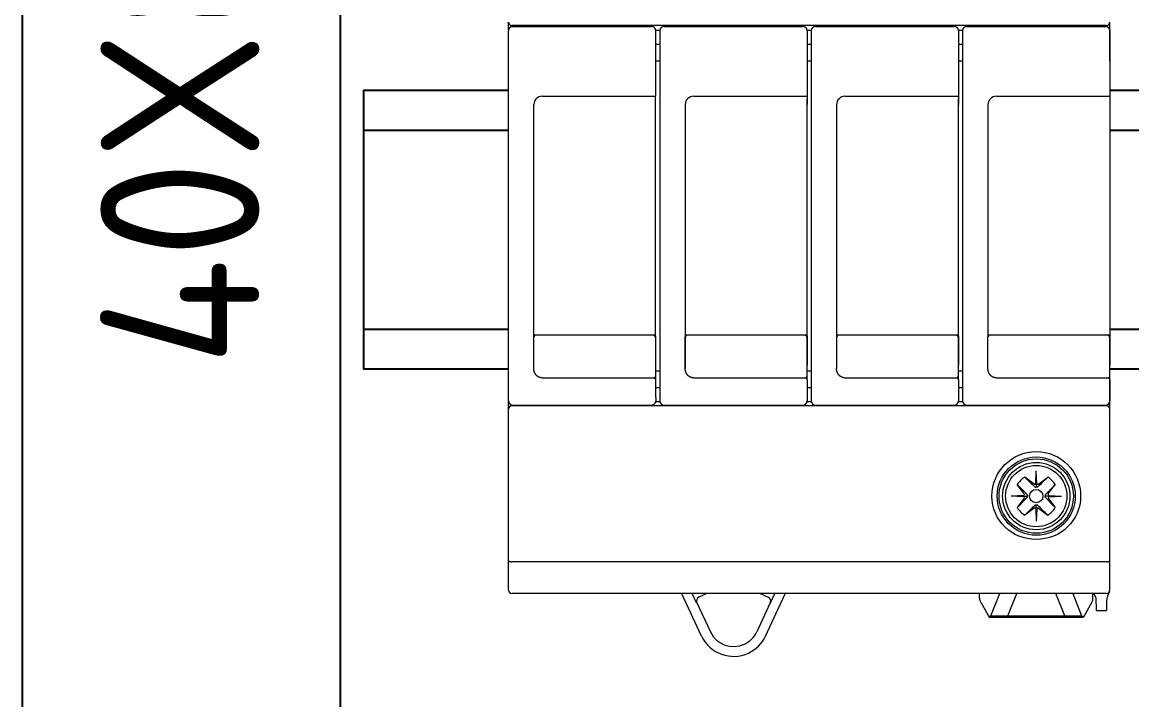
# Model space of a CAD drawing. Header units: millimetres. Extents: x 42151 to 59780, y 37376 to 44547.
# Drawn here: x 47526.2 to 47665.8, y 42623.6 to 42708.8 of the extents above; entities that cross this region are included whole.
import ezdxf

# ---------------------------------------------------------------- set-up
doc = ezdxf.new("R2010")
doc.units = ezdxf.units.MM
doc.set_wipeout_variables(frame=1)
doc.layers.add('000-PI-Oprema', color=30, linetype='Continuous', lineweight=5)
for name, color, linetype in [('000-PI_TEXT', 7, 'Continuous'), ('002-PI-Kabelska kanalica', 150, 'Continuous'), ('004-PI-DIN Šina', 3, 'Continuous'), ('SI-Ormari', 51, 'Continuous')]:
    doc.layers.add(name, color=color, linetype=linetype)
doc.styles.add('PI0', font='isocpeur.ttf', dxfattribs={"width": 0.9})

# ---------------------------------------------------------------- blocks, each defined once
blk = doc.blocks.new('943405 - Dehn - Surge Arrester')
at = {"layer": '000-PI-Oprema', "ltscale": 0.25}
for p, q in [((49562.31, 45261.9), (49562.29, 45261.9)), ((49562.31, 45261.9), (49564.02, 45258.25)), ((49571.56, 45261.9), (49569.85, 45258.25)), ((49571.56, 45261.9), (49571.58, 45261.9)), ((49598.04, 45261.97), (49599.11, 45260.12)), ((49612.03, 45261.97), (49610.96, 45260.12)), ((49612.57, 45260.96), (49613.87, 45260.96)), ((49613.87, 45261.81), (49613.87, 45260.96)), ((49599.11, 45260.12), (49599.14, 45260.18)), ((49599.11, 45260.12), (49610.96, 45260.12)), ((49599.18, 45260.18), (49599.14, 45260.18)), ((49599.32, 45260.26), (49599.32, 45260.26)), ((49601.46, 45260.27), (49608.61, 45260.27)), ((49601.46, 45260.27), (49601.46, 45260.13)), ((49608.61, 45260.27), (49608.61, 45260.13)), ((49610.93, 45260.18), (49610.89, 45260.18)), ((49610.96, 45260.12), (49610.93, 45260.18))]:
    blk.add_line(p, q, dxfattribs=at)
for points in [[(49599.32, 45260.26), (49599.33, 45260.26), (49599.33, 45260.26), (49599.34, 45260.26), (49599.35, 45260.26), (49599.36, 45260.26), (49599.37, 45260.26), (49599.39, 45260.26), (49599.4, 45260.25), (49599.42, 45260.25), (49599.44, 45260.25), (49599.46, 45260.25), (49599.48, 45260.25), (49599.5, 45260.25), (49599.53, 45260.25), (49599.55, 45260.25), (49599.58, 45260.25), (49599.61, 45260.25), (49599.64, 45260.25), (49599.67, 45260.25), (49599.7, 45260.25), (49599.73, 45260.25), (49599.77, 45260.25), (49599.8, 45260.25), (49599.84, 45260.25), (49599.87, 45260.25), (49599.91, 45260.25), (49599.95, 45260.25), (49599.99, 45260.25), (49600.03, 45260.25), (49600.07, 45260.25), (49600.11, 45260.25), (49600.15, 45260.25), (49600.2, 45260.25), (49600.24, 45260.25), (49600.29, 45260.25), (49600.33, 45260.25), (49600.38, 45260.25), (49600.42, 45260.25), (49600.47, 45260.25), (49600.51, 45260.25), (49600.56, 45260.25), (49600.61, 45260.25), (49600.66, 45260.26), (49600.71, 45260.26), (49600.75, 45260.26), (49600.8, 45260.26), (49600.85, 45260.26), (49600.9, 45260.26), (49600.95, 45260.26), (49601, 45260.26), (49601.05, 45260.26), (49601.1, 45260.27), (49601.15, 45260.27), (49601.2, 45260.27), (49601.25, 45260.27), (49601.3, 45260.27), (49601.35, 45260.27), (49601.4, 45260.27), (49601.46, 45260.27)], [(49608.61, 45260.27), (49608.69, 45260.27), (49608.76, 45260.27), (49608.83, 45260.27), (49608.9, 45260.27), (49608.97, 45260.27), (49609.05, 45260.26), (49609.12, 45260.26), (49609.19, 45260.26), (49609.26, 45260.26), (49609.33, 45260.26), (49609.4, 45260.26), (49609.47, 45260.25), (49609.54, 45260.25), (49609.6, 45260.25), (49609.67, 45260.25), (49609.74, 45260.25), (49609.8, 45260.25), (49609.86, 45260.25), (49609.93, 45260.25), (49609.99, 45260.25), (49610.05, 45260.25), (49610.1, 45260.25), (49610.16, 45260.25), (49610.21, 45260.25), (49610.27, 45260.25), (49610.32, 45260.25), (49610.36, 45260.25), (49610.41, 45260.25), (49610.45, 45260.25), (49610.49, 45260.25), (49610.53, 45260.25), (49610.57, 45260.25), (49610.6, 45260.25), (49610.63, 45260.25), (49610.66, 45260.25), (49610.68, 45260.26), (49610.7, 45260.26), (49610.72, 45260.26), (49610.73, 45260.26), (49610.74, 45260.26), (49610.75, 45260.26)]]:
    blk.add_lwpolyline(points, dxfattribs=at)
for points in [[(49599.18, 45260.18), (49599.2, 45260.18), (49599.21, 45260.18), (49599.23, 45260.19)], [(49599.23, 45260.19), (49599.27, 45260.2), (49599.31, 45260.23), (49599.33, 45260.28)], [(49610.74, 45260.28), (49610.76, 45260.24), (49610.79, 45260.2), (49610.84, 45260.19)], [(49610.84, 45260.19), (49610.85, 45260.18), (49610.87, 45260.18), (49610.89, 45260.18)]]:
    blk.add_open_spline(points, degree=3, dxfattribs=at)
for points in [[(49564.02, 45258.25), (49564.77, 45256.64), (49566.69, 45255.95), (49568.3, 45256.7), (49568.98, 45257.02), (49569.53, 45257.57), (49569.85, 45258.25)], [(49562.91, 45257.73), (49563.95, 45255.51), (49566.59, 45254.55), (49568.82, 45255.59), (49569.76, 45256.03), (49570.52, 45256.79), (49570.96, 45257.73)]]:
    blk.add_open_spline(points, degree=3, knots=[0, 0, 0, 0, 1, 1, 1, 2, 2, 2, 2], dxfattribs=at)
at = {"ltscale": 0.25}
blk.add_wipeout([(49538.75, 45357.99), (49539.05, 45358.11), (49613.87, 45358.11), (49614.17, 45357.99), (49614.3, 45357.69), (49614.3, 45263.5), (49614.17, 45263.2), (49613.87, 45263.08), (49539.05, 45263.08), (49538.75, 45263.2), (49538.62, 45263.5), (49538.62, 45357.69)], dxfattribs=at).dxf.layer = '000-PI-Oprema'
at = {"layer": '000-PI-Oprema', "ltscale": 0.25}
for p, q in [((49538.62, 45333.98), (49538.62, 45334.94)), ((49614.3, 45332.59), (49614.3, 45334.94)), ((49540.69, 45334.51), (49539.05, 45334.51)), ((49539.05, 45334.41), (49539.05, 45334.51)), ((49539.09, 45334.41), (49539.14, 45334.41)), ((49539.14, 45334.41), (49556.61, 45334.41)), ((49613.87, 45334.51), (49540.69, 45334.51)), ((49557.13, 45333.95), (49557.68, 45333.95)), ((49557.14, 45325.68), (49557.14, 45333.44)), ((49557.67, 45333.88), (49557.67, 45333.44)), ((49557.67, 45333.44), (49557.67, 45287.75)), ((49558.2, 45334.41), (49575.67, 45334.41)), ((49576.19, 45333.95), (49576.73, 45333.95)), ((49576.2, 45333.88), (49576.2, 45333.44)), ((49576.2, 45333.44), (49576.2, 45325.68)), ((49576.72, 45333.88), (49576.72, 45333.44)), ((49576.72, 45333.44), (49576.72, 45287.75)), ((49577.25, 45334.41), (49594.72, 45334.41)), ((49595.24, 45333.95), (49595.78, 45333.95)), ((49595.25, 45333.88), (49595.25, 45333.44)), ((49595.25, 45333.44), (49595.25, 45325.68)), ((49595.77, 45333.88), (49595.77, 45333.44)), ((49595.77, 45333.44), (49595.77, 45287.75)), ((49596.3, 45334.41), (49613.77, 45334.41)), ((49613.87, 45334.4), (49613.87, 45334.51)), ((49614.3, 45333.88), (49614.3, 45333.44)), ((49614.3, 45333.44), (49614.3, 45325.68)), ((49557.14, 45332.18), (49557.67, 45332.18)), ((49576.2, 45332.18), (49576.72, 45332.18)), ((49595.25, 45332.18), (49595.77, 45332.18)), ((49614.3, 45330.09), (49614.3, 45332.59)), ((49557.14, 45330.09), (49557.67, 45330.09)), ((49576.2, 45330.09), (49576.72, 45330.09)), ((49595.25, 45330.09), (49595.77, 45330.09)), ((49614.3, 45330.09), (49614.3, 45295.51)), ((49542.85, 45325.62), (49557.05, 45325.62)), ((49557.09, 45325.62), (49557.05, 45325.62)), ((49557.13, 45295.54), (49557.13, 45325.65)), ((49561.91, 45325.62), (49576.11, 45325.62)), ((49576.14, 45325.62), (49576.11, 45325.62)), ((49576.2, 45325.68), (49576.2, 45324.57)), ((49576.2, 45297.68), (49576.2, 45325.31)), ((49580.96, 45325.62), (49595.16, 45325.62)), ((49595.19, 45325.62), (49595.16, 45325.62)), ((49595.25, 45325.68), (49595.25, 45324.57)), ((49595.25, 45297.68), (49595.25, 45325.31)), ((49600.01, 45325.62), (49614.21, 45325.62)), ((49614.24, 45325.62), (49614.21, 45325.62)), ((49614.3, 45325.68), (49614.3, 45325.31)), ((49560.85, 45324.57), (49560.85, 45291.38)), ((49576.2, 45295.46), (49576.2, 45324.57)), ((49579.9, 45324.57), (49579.9, 45291.38)), ((49595.25, 45295.51), (49595.25, 45324.57)), ((49598.95, 45324.57), (49598.95, 45295.36)), ((49554.92, 45295.57), (49541.79, 45295.57)), ((49542, 45295.57), (49542.01, 45295.57)), ((49556.82, 45295.57), (49542.01, 45295.57)), ((49542.01, 45295.56), (49542.01, 45295.57)), ((49557.03, 45295.57), (49554.92, 45295.57)), ((49557.08, 45295.57), (49557.03, 45295.57)), ((49557.13, 45295.51), (49557.13, 45295.32)), ((49573.97, 45295.57), (49560.85, 45295.57)), ((49560.85, 45291.38), (49560.85, 45295.36)), ((49575.88, 45295.57), (49561.06, 45295.57)), ((49561.06, 45295.56), (49561.06, 45295.57)), ((49576.09, 45295.57), (49573.97, 45295.57)), ((49576.14, 45295.57), (49576.09, 45295.57)), ((49576.2, 45295.51), (49576.2, 45291.78)), ((49576.2, 45290.52), (49576.2, 45295.25)), ((49593.02, 45295.57), (49579.9, 45295.57)), ((49594.93, 45295.57), (49580.11, 45295.57)), ((49580.11, 45295.56), (49580.11, 45295.57)), ((49595.14, 45295.57), (49593.02, 45295.57)), ((49595.19, 45295.57), (49595.14, 45295.57)), ((49595.25, 45295.51), (49595.25, 45291.78)), ((49595.25, 45290.52), (49595.25, 45295.25)), ((49614.19, 45295.57), (49598.95, 45295.57)), ((49598.95, 45291.38), (49598.95, 45295.36)), ((49613.98, 45295.57), (49599.16, 45295.57)), ((49599.16, 45295.56), (49599.16, 45295.57)), ((49614.24, 45295.57), (49614.19, 45295.57)), ((49614.3, 45295.51), (49614.3, 45291.78)), ((49614.3, 45290.52), (49614.3, 45295.25)), ((49576.2, 45289.94), (49576.2, 45291.78)), ((49595.25, 45289.94), (49595.25, 45291.78)), ((49614.3, 45289.94), (49614.3, 45291.78)), ((49542.85, 45290.2), (49556.82, 45290.2)), ((49556.82, 45290.18), (49556.82, 45290.2)), ((49557.14, 45291.1), (49557.67, 45291.1)), ((49557.14, 45289.94), (49557.14, 45290.44)), ((49561.91, 45290.2), (49575.88, 45290.2)), ((49575.88, 45290.18), (49575.88, 45290.2)), ((49576.2, 45291.1), (49576.72, 45291.1)), ((49580.96, 45290.2), (49594.93, 45290.2)), ((49594.93, 45290.18), (49594.93, 45290.2)), ((49595.25, 45291.1), (49595.77, 45291.1)), ((49600.01, 45290.2), (49613.98, 45290.2)), ((49613.98, 45290.18), (49613.98, 45290.2)), ((49614.3, 45288.6), (49614.3, 45290.52)), ((49557.14, 45287.75), (49557.14, 45289.94)), ((49557.14, 45289.01), (49557.67, 45289.01)), ((49576.2, 45289.94), (49576.2, 45287.75)), ((49576.2, 45289.01), (49576.72, 45289.01)), ((49595.25, 45289.94), (49595.25, 45287.75)), ((49595.25, 45289.01), (49595.77, 45289.01)), ((49614.3, 45289.94), (49614.3, 45287.75)), ((49557.67, 45287.75), (49557.67, 45287.31)), ((49576.2, 45287.75), (49576.2, 45287.31)), ((49576.72, 45287.75), (49576.72, 45287.31)), ((49595.25, 45287.75), (49595.25, 45287.31)), ((49595.77, 45287.75), (49595.77, 45287.31)), ((49614.3, 45286.25), (49614.3, 45288.6)), ((49614.3, 45287.75), (49614.3, 45287.31)), ((49538.62, 45286.25), (49538.62, 45287.22)), ((49538.62, 45285.61), (49538.62, 45286.25)), ((49539.05, 45286.68), (49539.05, 45286.78)), ((49540.69, 45286.68), (49539.05, 45286.68)), ((49539.09, 45286.78), (49539.14, 45286.78)), ((49539.14, 45286.78), (49556.61, 45286.78)), ((49613.87, 45286.68), (49540.69, 45286.68)), ((49557.13, 45287.25), (49557.68, 45287.25)), ((49558.2, 45286.78), (49575.67, 45286.78)), ((49576.19, 45287.25), (49576.73, 45287.25)), ((49577.25, 45286.78), (49594.72, 45286.78)), ((49595.24, 45287.25), (49595.78, 45287.25)), ((49596.3, 45286.78), (49613.77, 45286.78)), ((49613.87, 45286.68), (49613.87, 45286.79)), ((49614.3, 45285.61), (49614.3, 45286.25)), ((49538.62, 45267.24), (49538.62, 45285.61)), ((49614.3, 45267.24), (49614.3, 45285.61)), ((49604.76, 45276.84), (49603.6, 45277.72)), ((49604.96, 45276.91), (49605.03, 45278.51)), ((49605.11, 45276.91), (49605.03, 45278.51)), ((49605.31, 45276.84), (49606.47, 45277.72)), ((49603.52, 45275.61), (49602.64, 45276.77)), ((49604.96, 45276.91), (49604.89, 45276.85)), ((49605.03, 45276.98), (49604.96, 45276.91)), ((49605.02, 45276.48), (49605.03, 45276.5)), ((49605.03, 45276.98), (49605.03, 45276.5)), ((49605.03, 45276.98), (49605.11, 45276.91)), ((49605.05, 45276.48), (49605.03, 45276.5)), ((49605.18, 45276.85), (49605.11, 45276.91)), ((49606.55, 45275.61), (49607.43, 45276.77)), ((49603.45, 45275.41), (49601.86, 45275.33)), ((49603.45, 45275.25), (49601.86, 45275.33)), ((49603.52, 45275.05), (49602.64, 45273.89)), ((49603.39, 45275.33), (49603.45, 45275.41)), ((49603.39, 45275.33), (49603.86, 45275.33)), ((49603.39, 45275.33), (49603.45, 45275.25)), ((49603.51, 45275.47), (49603.45, 45275.41)), ((49603.45, 45275.25), (49603.51, 45275.19)), ((49603.89, 45275.35), (49603.86, 45275.33)), ((49603.89, 45275.31), (49603.86, 45275.33)), ((49606.18, 45275.35), (49606.21, 45275.33)), ((49606.18, 45275.31), (49606.21, 45275.33)), ((49606.68, 45275.33), (49606.21, 45275.33)), ((49606.55, 45275.05), (49607.43, 45273.89)), ((49606.62, 45275.41), (49606.56, 45275.47)), ((49606.56, 45275.19), (49606.62, 45275.25)), ((49606.62, 45275.41), (49608.21, 45275.33)), ((49606.68, 45275.33), (49606.62, 45275.41)), ((49606.62, 45275.25), (49608.21, 45275.33)), ((49606.68, 45275.33), (49606.62, 45275.25)), ((49604.76, 45273.82), (49603.6, 45272.94)), ((49604.89, 45273.81), (49604.96, 45273.75)), ((49604.96, 45273.75), (49605.03, 45272.16)), ((49605.03, 45273.68), (49604.96, 45273.75)), ((49605.02, 45274.19), (49605.03, 45274.16)), ((49605.05, 45274.19), (49605.03, 45274.16)), ((49605.03, 45273.68), (49605.03, 45274.16)), ((49605.11, 45273.75), (49605.03, 45272.16)), ((49605.03, 45273.68), (49605.11, 45273.75)), ((49605.11, 45273.75), (49605.18, 45273.81)), ((49605.31, 45273.82), (49606.47, 45272.94)), ((49538.62, 45263.75), (49538.62, 45267.24)), ((49613.87, 45267.07), (49539.05, 45267.07)), ((49614.3, 45263.75), (49614.3, 45267.24)), ((49538.62, 45263.5), (49538.62, 45263.75)), ((49614.3, 45263.5), (49614.3, 45263.75)), ((49613.87, 45263.08), (49539.05, 45263.08)), ((49562.91, 45257.73), (49560.47, 45262.95)), ((49562.29, 45261.9), (49561.74, 45263.08)), ((49563.57, 45263.08), (49562.56, 45262.61)), ((49570.3, 45263.08), (49571.31, 45262.61)), ((49570.96, 45257.73), (49573.4, 45262.95)), ((49571.58, 45261.9), (49572.13, 45263.08)), ((49597.9, 45262.5), (49597.9, 45263.08)), ((49599.32, 45260.26), (49600.45, 45263.08)), ((49601.46, 45260.27), (49602.59, 45263.08)), ((49608.61, 45260.27), (49607.48, 45263.08)), ((49609.63, 45263.08), (49610.74, 45260.28)), ((49612.17, 45262.5), (49612.17, 45263.04)), ((49612.51, 45262.57), (49612.57, 45260.96))]:
    blk.add_line(p, q, dxfattribs=at)
for points in [[(49604.88, 45276.47), (49604.88, 45276.47), (49604.89, 45276.46), (49604.89, 45276.46), (49604.89, 45276.46), (49604.9, 45276.46), (49604.9, 45276.45), (49604.9, 45276.45), (49604.91, 45276.45), (49604.91, 45276.45), (49604.92, 45276.45), (49604.92, 45276.45), (49604.92, 45276.44), (49604.93, 45276.44), (49604.93, 45276.44), (49604.93, 45276.44), (49604.93, 45276.44), (49604.94, 45276.44), (49604.94, 45276.44), (49604.94, 45276.44), (49604.95, 45276.44), (49604.95, 45276.44), (49604.95, 45276.44), (49604.96, 45276.44), (49604.96, 45276.44), (49604.96, 45276.44), (49604.97, 45276.44), (49604.97, 45276.44), (49604.97, 45276.44), (49604.98, 45276.45), (49604.98, 45276.45), (49604.98, 45276.45), (49604.99, 45276.45), (49604.99, 45276.45), (49604.99, 45276.46), (49605, 45276.46), (49605, 45276.46), (49605, 45276.46), (49605.01, 45276.47), (49605.01, 45276.47), (49605.01, 45276.47), (49605.02, 45276.48)], [(49605.19, 45276.47), (49605.19, 45276.47), (49605.18, 45276.46), (49605.18, 45276.46), (49605.18, 45276.46), (49605.17, 45276.46), (49605.17, 45276.45), (49605.16, 45276.45), (49605.16, 45276.45), (49605.16, 45276.45), (49605.15, 45276.45), (49605.15, 45276.45), (49605.15, 45276.44), (49605.14, 45276.44), (49605.14, 45276.44), (49605.14, 45276.44), (49605.14, 45276.44), (49605.13, 45276.44), (49605.13, 45276.44), (49605.13, 45276.44), (49605.12, 45276.44), (49605.12, 45276.44), (49605.12, 45276.44), (49605.11, 45276.44), (49605.11, 45276.44), (49605.11, 45276.44), (49605.1, 45276.44), (49605.1, 45276.44), (49605.1, 45276.44), (49605.09, 45276.45), (49605.09, 45276.45), (49605.09, 45276.45), (49605.08, 45276.45), (49605.08, 45276.45), (49605.08, 45276.46), (49605.07, 45276.46), (49605.07, 45276.46), (49605.07, 45276.46), (49605.06, 45276.47), (49605.06, 45276.47), (49605.06, 45276.47), (49605.05, 45276.48)], [(49603.9, 45275.49), (49603.9, 45275.49), (49603.9, 45275.48), (49603.91, 45275.48), (49603.91, 45275.47), (49603.91, 45275.47), (49603.91, 45275.47), (49603.92, 45275.46), (49603.92, 45275.46), (49603.92, 45275.46), (49603.92, 45275.45), (49603.92, 45275.45), (49603.92, 45275.45), (49603.92, 45275.44), (49603.93, 45275.44), (49603.93, 45275.44), (49603.93, 45275.43), (49603.93, 45275.43), (49603.93, 45275.43), (49603.93, 45275.42), (49603.93, 45275.42), (49603.93, 45275.42), (49603.93, 45275.41), (49603.93, 45275.41), (49603.93, 45275.41), (49603.93, 45275.4), (49603.93, 45275.4), (49603.92, 45275.4), (49603.92, 45275.39), (49603.92, 45275.39), (49603.92, 45275.39), (49603.92, 45275.38), (49603.92, 45275.38), (49603.91, 45275.38), (49603.91, 45275.37), (49603.91, 45275.37), (49603.91, 45275.37), (49603.9, 45275.36), (49603.9, 45275.36), (49603.9, 45275.36), (49603.89, 45275.35), (49603.89, 45275.35)], [(49603.9, 45275.18), (49603.9, 45275.18), (49603.9, 45275.18), (49603.91, 45275.19), (49603.91, 45275.19), (49603.91, 45275.2), (49603.91, 45275.2), (49603.92, 45275.2), (49603.92, 45275.21), (49603.92, 45275.21), (49603.92, 45275.21), (49603.92, 45275.22), (49603.92, 45275.22), (49603.92, 45275.22), (49603.93, 45275.23), (49603.93, 45275.23), (49603.93, 45275.23), (49603.93, 45275.24), (49603.93, 45275.24), (49603.93, 45275.24), (49603.93, 45275.25), (49603.93, 45275.25), (49603.93, 45275.25), (49603.93, 45275.25), (49603.93, 45275.26), (49603.93, 45275.26), (49603.93, 45275.26), (49603.92, 45275.27), (49603.92, 45275.27), (49603.92, 45275.27), (49603.92, 45275.28), (49603.92, 45275.28), (49603.92, 45275.28), (49603.91, 45275.29), (49603.91, 45275.29), (49603.91, 45275.29), (49603.91, 45275.3), (49603.9, 45275.3), (49603.9, 45275.3), (49603.9, 45275.31), (49603.89, 45275.31), (49603.89, 45275.31)], [(49606.17, 45275.49), (49606.17, 45275.49), (49606.17, 45275.48), (49606.16, 45275.48), (49606.16, 45275.47), (49606.16, 45275.47), (49606.16, 45275.47), (49606.15, 45275.46), (49606.15, 45275.46), (49606.15, 45275.46), (49606.15, 45275.45), (49606.15, 45275.45), (49606.15, 45275.45), (49606.15, 45275.44), (49606.14, 45275.44), (49606.14, 45275.44), (49606.14, 45275.43), (49606.14, 45275.43), (49606.14, 45275.43), (49606.14, 45275.42), (49606.14, 45275.42), (49606.14, 45275.42), (49606.14, 45275.41), (49606.14, 45275.41), (49606.14, 45275.41), (49606.14, 45275.4), (49606.14, 45275.4), (49606.15, 45275.4), (49606.15, 45275.39), (49606.15, 45275.39), (49606.15, 45275.39), (49606.15, 45275.38), (49606.15, 45275.38), (49606.16, 45275.38), (49606.16, 45275.37), (49606.16, 45275.37), (49606.16, 45275.37), (49606.17, 45275.36), (49606.17, 45275.36), (49606.17, 45275.36), (49606.18, 45275.35), (49606.18, 45275.35)], [(49606.17, 45275.18), (49606.17, 45275.18), (49606.17, 45275.18), (49606.16, 45275.19), (49606.16, 45275.19), (49606.16, 45275.2), (49606.16, 45275.2), (49606.15, 45275.2), (49606.15, 45275.21), (49606.15, 45275.21), (49606.15, 45275.21), (49606.15, 45275.22), (49606.15, 45275.22), (49606.15, 45275.22), (49606.14, 45275.23), (49606.14, 45275.23), (49606.14, 45275.23), (49606.14, 45275.24), (49606.14, 45275.24), (49606.14, 45275.24), (49606.14, 45275.25), (49606.14, 45275.25), (49606.14, 45275.25), (49606.14, 45275.25), (49606.14, 45275.26), (49606.14, 45275.26), (49606.14, 45275.26), (49606.15, 45275.27), (49606.15, 45275.27), (49606.15, 45275.27), (49606.15, 45275.28), (49606.15, 45275.28), (49606.15, 45275.28), (49606.16, 45275.29), (49606.16, 45275.29), (49606.16, 45275.29), (49606.16, 45275.3), (49606.17, 45275.3), (49606.17, 45275.3), (49606.17, 45275.31), (49606.18, 45275.31), (49606.18, 45275.31)], [(49604.88, 45274.2), (49604.88, 45274.2), (49604.89, 45274.2), (49604.89, 45274.21), (49604.89, 45274.21), (49604.9, 45274.21), (49604.9, 45274.21), (49604.9, 45274.21), (49604.91, 45274.22), (49604.91, 45274.22), (49604.92, 45274.22), (49604.92, 45274.22), (49604.92, 45274.22), (49604.93, 45274.22), (49604.93, 45274.22), (49604.93, 45274.22), (49604.93, 45274.22), (49604.94, 45274.22), (49604.94, 45274.23), (49604.94, 45274.23), (49604.95, 45274.23), (49604.95, 45274.23), (49604.95, 45274.23), (49604.96, 45274.22), (49604.96, 45274.22), (49604.96, 45274.22), (49604.97, 45274.22), (49604.97, 45274.22), (49604.97, 45274.22), (49604.98, 45274.22), (49604.98, 45274.22), (49604.98, 45274.22), (49604.99, 45274.21), (49604.99, 45274.21), (49604.99, 45274.21), (49605, 45274.21), (49605, 45274.21), (49605, 45274.2), (49605.01, 45274.2), (49605.01, 45274.2), (49605.01, 45274.19), (49605.02, 45274.19)], [(49605.19, 45274.2), (49605.19, 45274.2), (49605.18, 45274.2), (49605.18, 45274.21), (49605.18, 45274.21), (49605.17, 45274.21), (49605.17, 45274.21), (49605.16, 45274.21), (49605.16, 45274.22), (49605.16, 45274.22), (49605.15, 45274.22), (49605.15, 45274.22), (49605.15, 45274.22), (49605.14, 45274.22), (49605.14, 45274.22), (49605.14, 45274.22), (49605.14, 45274.22), (49605.13, 45274.22), (49605.13, 45274.23), (49605.13, 45274.23), (49605.12, 45274.23), (49605.12, 45274.23), (49605.12, 45274.23), (49605.11, 45274.22), (49605.11, 45274.22), (49605.11, 45274.22), (49605.1, 45274.22), (49605.1, 45274.22), (49605.1, 45274.22), (49605.09, 45274.22), (49605.09, 45274.22), (49605.09, 45274.22), (49605.08, 45274.21), (49605.08, 45274.21), (49605.08, 45274.21), (49605.07, 45274.21), (49605.07, 45274.21), (49605.07, 45274.2), (49605.06, 45274.2), (49605.06, 45274.2), (49605.06, 45274.19), (49605.05, 45274.19)], [(49538.62, 45267.24), (49538.62, 45267.23), (49538.63, 45267.23), (49538.63, 45267.22), (49538.63, 45267.21), (49538.63, 45267.21), (49538.64, 45267.2), (49538.64, 45267.19), (49538.65, 45267.19), (49538.65, 45267.18), (49538.66, 45267.17), (49538.67, 45267.17), (49538.67, 45267.16), (49538.68, 45267.16), (49538.69, 45267.15), (49538.7, 45267.15), (49538.71, 45267.14), (49538.72, 45267.13), (49538.73, 45267.13), (49538.74, 45267.13), (49538.75, 45267.12), (49538.77, 45267.12), (49538.78, 45267.11), (49538.79, 45267.11), (49538.8, 45267.1), (49538.82, 45267.1), (49538.83, 45267.1), (49538.84, 45267.09), (49538.86, 45267.09), (49538.87, 45267.09), (49538.88, 45267.09), (49538.9, 45267.08), (49538.91, 45267.08), (49538.93, 45267.08), (49538.94, 45267.08), (49538.96, 45267.08), (49538.97, 45267.08), (49538.99, 45267.07), (49539, 45267.07), (49539.02, 45267.07), (49539.03, 45267.07), (49539.05, 45267.07)], [(49613.87, 45267.07), (49613.89, 45267.07), (49613.9, 45267.07), (49613.92, 45267.07), (49613.93, 45267.07), (49613.95, 45267.08), (49613.96, 45267.08), (49613.98, 45267.08), (49613.99, 45267.08), (49614.01, 45267.08), (49614.02, 45267.08), (49614.04, 45267.09), (49614.05, 45267.09), (49614.06, 45267.09), (49614.08, 45267.09), (49614.09, 45267.1), (49614.1, 45267.1), (49614.12, 45267.1), (49614.13, 45267.11), (49614.14, 45267.11), (49614.15, 45267.12), (49614.17, 45267.12), (49614.18, 45267.13), (49614.19, 45267.13), (49614.2, 45267.13), (49614.21, 45267.14), (49614.22, 45267.15), (49614.23, 45267.15), (49614.24, 45267.16), (49614.25, 45267.16), (49614.25, 45267.17), (49614.26, 45267.17), (49614.27, 45267.18), (49614.27, 45267.19), (49614.28, 45267.19), (49614.28, 45267.2), (49614.29, 45267.21), (49614.29, 45267.21), (49614.29, 45267.22), (49614.29, 45267.23), (49614.29, 45267.23), (49614.3, 45267.24)]]:
    blk.add_lwpolyline(points, dxfattribs=at)
for radius in [4.92, 4.68, 4.23, 3.85, 0.847]:
    blk.add_circle((49605.03, 45275.33), radius, dxfattribs=at)
for points, knots in [([(49538.62, 45334.94), (49538.62, 45334.7), (49538.81, 45334.51), (49539.05, 45334.51), (49539.05, 45334.51), (49539.05, 45334.51), (49539.05, 45334.51)], [0, 0, 0, 0, 1, 1, 1, 2, 2, 2, 2]), ([(49613.87, 45334.51), (49614.11, 45334.51), (49614.3, 45334.7), (49614.3, 45334.94), (49614.3, 45334.94), (49614.3, 45334.94), (49614.3, 45334.94)], [0, 0, 0, 0, 1, 1, 1, 2, 2, 2, 2]), ([(49557.14, 45333.44), (49557.14, 45333.46), (49557.14, 45333.49), (49557.14, 45333.51), (49557.14, 45333.53), (49557.14, 45333.56), (49557.14, 45333.58), (49557.14, 45333.6), (49557.14, 45333.62), (49557.14, 45333.64), (49557.14, 45333.66), (49557.14, 45333.68), (49557.14, 45333.7), (49557.14, 45333.72), (49557.14, 45333.74), (49557.14, 45333.76), (49557.14, 45333.77), (49557.14, 45333.79), (49557.14, 45333.8), (49557.14, 45333.81), (49557.14, 45333.82), (49557.14, 45333.84), (49557.14, 45333.84), (49557.14, 45333.85), (49557.14, 45333.86), (49557.14, 45333.87), (49557.14, 45333.88), (49557.14, 45333.88), (49557.14, 45333.9), (49557.14, 45333.92), (49557.13, 45333.94), (49557.13, 45333.95), (49557.13, 45333.96), (49557.13, 45333.97), (49557.13, 45333.99), (49557.12, 45334), (49557.12, 45334.01), (49557.11, 45334.04), (49557.11, 45334.06), (49557.1, 45334.08), (49557.09, 45334.1), (49557.08, 45334.12), (49557.07, 45334.14), (49557.05, 45334.16), (49557.04, 45334.18), (49557.03, 45334.2), (49557.01, 45334.22), (49557, 45334.24), (49556.98, 45334.25), (49556.97, 45334.27), (49556.95, 45334.28), (49556.93, 45334.3), (49556.91, 45334.31), (49556.89, 45334.33), (49556.87, 45334.34), (49556.86, 45334.34), (49556.85, 45334.35), (49556.83, 45334.36), (49556.82, 45334.36), (49556.81, 45334.37), (49556.79, 45334.37), (49556.78, 45334.38), (49556.77, 45334.38), (49556.75, 45334.39), (49556.74, 45334.39), (49556.72, 45334.39), (49556.71, 45334.4)], [0, 0, 0, 0, 1, 1, 1, 2, 2, 2, 3, 3, 3, 4, 4, 4, 5, 5, 5, 6, 6, 6, 7, 7, 7, 8, 8, 8, 9, 9, 9, 10, 10, 10, 11, 11, 11, 12, 12, 12, 13, 13, 13, 14, 14, 14, 15, 15, 15, 16, 16, 16, 17, 17, 17, 18, 18, 18, 19, 19, 19, 20, 20, 20, 21, 21, 21, 22, 22, 22, 22]), ([(49542.85, 45325.62), (49542.27, 45325.62), (49541.8, 45325.15), (49541.8, 45324.57), (49541.8, 45324.57), (49541.8, 45324.57), (49541.8, 45324.57)], [0, 0, 0, 0, 1, 1, 1, 2, 2, 2, 2]), ([(49557.09, 45325.62), (49557.12, 45325.62), (49557.14, 45325.65), (49557.14, 45325.68), (49557.14, 45325.68), (49557.14, 45325.68), (49557.14, 45325.68)], [0, 0, 0, 0, 1, 1, 1, 2, 2, 2, 2]), ([(49542.85, 45290.2), (49542.84, 45290.2), (49542.82, 45290.2), (49542.81, 45290.2), (49542.79, 45290.2), (49542.78, 45290.2), (49542.76, 45290.2), (49542.74, 45290.2), (49542.73, 45290.21), (49542.71, 45290.21), (49542.7, 45290.21), (49542.68, 45290.21), (49542.67, 45290.22), (49542.65, 45290.22), (49542.64, 45290.22), (49542.62, 45290.23), (49542.61, 45290.23), (49542.59, 45290.23), (49542.58, 45290.24), (49542.56, 45290.24), (49542.55, 45290.25), (49542.54, 45290.25), (49542.52, 45290.26), (49542.51, 45290.26), (49542.49, 45290.27), (49542.48, 45290.27), (49542.47, 45290.28), (49542.45, 45290.29), (49542.44, 45290.29), (49542.42, 45290.3), (49542.41, 45290.31), (49542.4, 45290.31), (49542.38, 45290.32), (49542.37, 45290.33), (49542.36, 45290.33), (49542.34, 45290.34), (49542.33, 45290.35), (49542.32, 45290.36), (49542.31, 45290.37), (49542.29, 45290.37), (49542.28, 45290.38), (49542.27, 45290.39), (49542.26, 45290.4), (49542.25, 45290.41), (49542.23, 45290.42), (49542.22, 45290.43), (49542.21, 45290.44), (49542.2, 45290.45), (49542.19, 45290.46), (49542.18, 45290.47), (49542.16, 45290.48), (49542.15, 45290.49), (49542.14, 45290.5), (49542.13, 45290.52), (49542.12, 45290.53), (49542.1, 45290.55), (49542.08, 45290.57), (49542.07, 45290.58), (49542.06, 45290.6), (49542.05, 45290.61), (49542.04, 45290.62), (49542.03, 45290.63), (49542.02, 45290.64), (49542.02, 45290.65), (49542.01, 45290.67), (49542, 45290.68), (49541.99, 45290.69), (49541.98, 45290.7), (49541.98, 45290.72), (49541.97, 45290.73), (49541.96, 45290.74), (49541.95, 45290.75), (49541.95, 45290.77), (49541.94, 45290.78), (49541.93, 45290.79), (49541.93, 45290.8), (49541.92, 45290.82), (49541.91, 45290.83), (49541.91, 45290.84), (49541.9, 45290.86), (49541.9, 45290.87), (49541.89, 45290.88), (49541.89, 45290.89), (49541.88, 45290.91), (49541.88, 45290.92), (49541.87, 45290.93), (49541.87, 45290.95), (49541.86, 45290.96), (49541.86, 45290.97), (49541.85, 45290.99), (49541.85, 45291), (49541.84, 45291.02), (49541.84, 45291.03), (49541.84, 45291.04), (49541.83, 45291.06), (49541.83, 45291.07), (49541.83, 45291.08), (49541.82, 45291.1), (49541.82, 45291.11), (49541.82, 45291.13), (49541.82, 45291.14), (49541.81, 45291.15), (49541.81, 45291.17), (49541.81, 45291.18), (49541.81, 45291.2), (49541.81, 45291.21), (49541.8, 45291.24), (49541.8, 45291.26), (49541.8, 45291.29), (49541.8, 45291.32), (49541.79, 45291.35), (49541.79, 45291.37)], [0, 0, 0, 0, 1, 1, 1, 2, 2, 2, 3, 3, 3, 4, 4, 4, 5, 5, 5, 6, 6, 6, 7, 7, 7, 8, 8, 8, 9, 9, 9, 10, 10, 10, 11, 11, 11, 12, 12, 12, 13, 13, 13, 14, 14, 14, 15, 15, 15, 16, 16, 16, 17, 17, 17, 18, 18, 18, 19, 19, 19, 20, 20, 20, 21, 21, 21, 22, 22, 22, 23, 23, 23, 24, 24, 24, 25, 25, 25, 26, 26, 26, 27, 27, 27, 28, 28, 28, 29, 29, 29, 30, 30, 30, 31, 31, 31, 32, 32, 32, 33, 33, 33, 34, 34, 34, 35, 35, 35, 36, 36, 36, 37, 37, 37, 37]), ([(49561.91, 45290.2), (49561.89, 45290.2), (49561.88, 45290.2), (49561.86, 45290.2), (49561.85, 45290.2), (49561.83, 45290.2), (49561.82, 45290.2), (49561.8, 45290.2), (49561.78, 45290.21), (49561.77, 45290.21), (49561.75, 45290.21), (49561.74, 45290.21), (49561.72, 45290.22), (49561.71, 45290.22), (49561.69, 45290.22), (49561.68, 45290.23), (49561.66, 45290.23), (49561.65, 45290.23), (49561.63, 45290.24), (49561.62, 45290.24), (49561.61, 45290.25), (49561.59, 45290.25), (49561.58, 45290.26), (49561.56, 45290.26), (49561.55, 45290.27), (49561.53, 45290.27), (49561.52, 45290.28), (49561.51, 45290.29), (49561.49, 45290.29), (49561.48, 45290.3), (49561.47, 45290.31), (49561.45, 45290.31), (49561.44, 45290.32), (49561.43, 45290.33), (49561.41, 45290.33), (49561.4, 45290.34), (49561.39, 45290.35), (49561.37, 45290.36), (49561.36, 45290.37), (49561.35, 45290.37), (49561.34, 45290.38), (49561.33, 45290.39), (49561.31, 45290.4), (49561.3, 45290.41), (49561.29, 45290.42), (49561.28, 45290.43), (49561.27, 45290.44), (49561.26, 45290.45), (49561.24, 45290.46), (49561.23, 45290.47), (49561.22, 45290.48), (49561.2, 45290.49), (49561.19, 45290.51), (49561.18, 45290.52), (49561.17, 45290.53), (49561.15, 45290.55), (49561.14, 45290.57), (49561.12, 45290.58), (49561.11, 45290.6), (49561.1, 45290.61), (49561.1, 45290.62), (49561.09, 45290.63), (49561.08, 45290.64), (49561.07, 45290.65), (49561.06, 45290.67), (49561.05, 45290.68), (49561.05, 45290.69), (49561.04, 45290.7), (49561.03, 45290.72), (49561.02, 45290.73), (49561.02, 45290.74), (49561.01, 45290.75), (49561, 45290.77), (49561, 45290.78), (49560.99, 45290.79), (49560.98, 45290.8), (49560.98, 45290.82), (49560.97, 45290.83), (49560.96, 45290.84), (49560.96, 45290.86), (49560.95, 45290.87), (49560.95, 45290.88), (49560.94, 45290.89), (49560.94, 45290.91), (49560.93, 45290.92), (49560.93, 45290.93), (49560.92, 45290.95), (49560.92, 45290.96), (49560.91, 45290.97), (49560.91, 45290.99), (49560.9, 45291), (49560.9, 45291.02), (49560.9, 45291.03), (49560.89, 45291.04), (49560.89, 45291.06), (49560.89, 45291.07), (49560.88, 45291.08), (49560.88, 45291.1), (49560.88, 45291.11), (49560.87, 45291.13), (49560.87, 45291.14), (49560.87, 45291.15), (49560.87, 45291.17), (49560.86, 45291.18), (49560.86, 45291.2), (49560.86, 45291.21), (49560.86, 45291.22), (49560.86, 45291.24), (49560.86, 45291.25), (49560.85, 45291.27), (49560.85, 45291.28), (49560.85, 45291.29), (49560.85, 45291.31), (49560.85, 45291.32), (49560.85, 45291.34), (49560.85, 45291.35), (49560.85, 45291.36), (49560.85, 45291.38)], [0, 0, 0, 0, 1, 1, 1, 2, 2, 2, 3, 3, 3, 4, 4, 4, 5, 5, 5, 6, 6, 6, 7, 7, 7, 8, 8, 8, 9, 9, 9, 10, 10, 10, 11, 11, 11, 12, 12, 12, 13, 13, 13, 14, 14, 14, 15, 15, 15, 16, 16, 16, 17, 17, 17, 18, 18, 18, 19, 19, 19, 20, 20, 20, 21, 21, 21, 22, 22, 22, 23, 23, 23, 24, 24, 24, 25, 25, 25, 26, 26, 26, 27, 27, 27, 28, 28, 28, 29, 29, 29, 30, 30, 30, 31, 31, 31, 32, 32, 32, 33, 33, 33, 34, 34, 34, 35, 35, 35, 36, 36, 36, 37, 37, 37, 38, 38, 38, 39, 39, 39, 39]), ([(49580.96, 45290.2), (49580.94, 45290.2), (49580.93, 45290.2), (49580.91, 45290.2), (49580.9, 45290.2), (49580.88, 45290.2), (49580.87, 45290.2), (49580.85, 45290.2), (49580.83, 45290.21), (49580.82, 45290.21), (49580.8, 45290.21), (49580.79, 45290.21), (49580.77, 45290.22), (49580.76, 45290.22), (49580.74, 45290.22), (49580.73, 45290.23), (49580.71, 45290.23), (49580.7, 45290.23), (49580.68, 45290.24), (49580.67, 45290.24), (49580.66, 45290.25), (49580.64, 45290.25), (49580.63, 45290.26), (49580.61, 45290.26), (49580.6, 45290.27), (49580.58, 45290.27), (49580.57, 45290.28), (49580.56, 45290.29), (49580.54, 45290.29), (49580.53, 45290.3), (49580.52, 45290.31), (49580.5, 45290.31), (49580.49, 45290.32), (49580.48, 45290.33), (49580.46, 45290.33), (49580.45, 45290.34), (49580.44, 45290.35), (49580.42, 45290.36), (49580.41, 45290.37), (49580.4, 45290.37), (49580.39, 45290.38), (49580.38, 45290.39), (49580.36, 45290.4), (49580.35, 45290.41), (49580.34, 45290.42), (49580.33, 45290.43), (49580.32, 45290.44), (49580.31, 45290.45), (49580.29, 45290.46), (49580.28, 45290.47), (49580.27, 45290.48), (49580.25, 45290.49), (49580.24, 45290.51), (49580.23, 45290.52), (49580.22, 45290.53), (49580.2, 45290.55), (49580.19, 45290.57), (49580.17, 45290.58), (49580.16, 45290.6), (49580.15, 45290.61), (49580.15, 45290.62), (49580.14, 45290.63), (49580.13, 45290.64), (49580.12, 45290.65), (49580.11, 45290.67), (49580.1, 45290.68), (49580.1, 45290.69), (49580.09, 45290.7), (49580.08, 45290.72), (49580.07, 45290.73), (49580.07, 45290.74), (49580.06, 45290.75), (49580.05, 45290.77), (49580.05, 45290.78), (49580.04, 45290.79), (49580.03, 45290.8), (49580.03, 45290.82), (49580.02, 45290.83), (49580.01, 45290.84), (49580.01, 45290.86), (49580, 45290.87), (49580, 45290.88), (49579.99, 45290.89), (49579.99, 45290.91), (49579.98, 45290.92), (49579.98, 45290.93), (49579.97, 45290.95), (49579.97, 45290.96), (49579.96, 45290.97), (49579.96, 45290.99), (49579.95, 45291), (49579.95, 45291.02), (49579.95, 45291.03), (49579.94, 45291.04), (49579.94, 45291.06), (49579.94, 45291.07), (49579.93, 45291.08), (49579.93, 45291.1), (49579.93, 45291.11), (49579.92, 45291.13), (49579.92, 45291.14), (49579.92, 45291.15), (49579.92, 45291.17), (49579.91, 45291.18), (49579.91, 45291.2), (49579.91, 45291.21), (49579.91, 45291.22), (49579.91, 45291.24), (49579.91, 45291.25), (49579.9, 45291.27), (49579.9, 45291.28), (49579.9, 45291.29), (49579.9, 45291.31), (49579.9, 45291.32), (49579.9, 45291.34), (49579.9, 45291.35), (49579.9, 45291.36), (49579.9, 45291.38)], [0, 0, 0, 0, 1, 1, 1, 2, 2, 2, 3, 3, 3, 4, 4, 4, 5, 5, 5, 6, 6, 6, 7, 7, 7, 8, 8, 8, 9, 9, 9, 10, 10, 10, 11, 11, 11, 12, 12, 12, 13, 13, 13, 14, 14, 14, 15, 15, 15, 16, 16, 16, 17, 17, 17, 18, 18, 18, 19, 19, 19, 20, 20, 20, 21, 21, 21, 22, 22, 22, 23, 23, 23, 24, 24, 24, 25, 25, 25, 26, 26, 26, 27, 27, 27, 28, 28, 28, 29, 29, 29, 30, 30, 30, 31, 31, 31, 32, 32, 32, 33, 33, 33, 34, 34, 34, 35, 35, 35, 36, 36, 36, 37, 37, 37, 38, 38, 38, 39, 39, 39, 39]), ([(49600.01, 45290.2), (49599.99, 45290.2), (49599.98, 45290.2), (49599.96, 45290.2), (49599.95, 45290.2), (49599.93, 45290.2), (49599.92, 45290.2), (49599.9, 45290.2), (49599.88, 45290.21), (49599.87, 45290.21), (49599.85, 45290.21), (49599.84, 45290.21), (49599.82, 45290.22), (49599.81, 45290.22), (49599.79, 45290.22), (49599.78, 45290.23), (49599.76, 45290.23), (49599.75, 45290.23), (49599.73, 45290.24), (49599.72, 45290.24), (49599.71, 45290.25), (49599.69, 45290.25), (49599.68, 45290.26), (49599.66, 45290.26), (49599.65, 45290.27), (49599.63, 45290.27), (49599.62, 45290.28), (49599.61, 45290.29), (49599.59, 45290.29), (49599.58, 45290.3), (49599.57, 45290.31), (49599.55, 45290.31), (49599.54, 45290.32), (49599.53, 45290.33), (49599.51, 45290.33), (49599.5, 45290.34), (49599.49, 45290.35), (49599.47, 45290.36), (49599.46, 45290.37), (49599.45, 45290.37), (49599.44, 45290.38), (49599.43, 45290.39), (49599.41, 45290.4), (49599.4, 45290.41), (49599.39, 45290.42), (49599.38, 45290.43), (49599.37, 45290.44), (49599.36, 45290.45), (49599.34, 45290.46), (49599.33, 45290.47), (49599.32, 45290.48), (49599.3, 45290.49), (49599.29, 45290.51), (49599.28, 45290.52), (49599.27, 45290.53), (49599.25, 45290.55), (49599.24, 45290.57), (49599.22, 45290.58), (49599.21, 45290.6), (49599.2, 45290.61), (49599.2, 45290.62), (49599.19, 45290.63), (49599.18, 45290.64), (49599.17, 45290.65), (49599.16, 45290.67), (49599.15, 45290.68), (49599.15, 45290.69), (49599.14, 45290.7), (49599.13, 45290.72), (49599.12, 45290.73), (49599.12, 45290.74), (49599.11, 45290.75), (49599.1, 45290.77), (49599.1, 45290.78), (49599.09, 45290.79), (49599.08, 45290.8), (49599.08, 45290.82), (49599.07, 45290.83), (49599.06, 45290.84), (49599.06, 45290.86), (49599.05, 45290.87), (49599.05, 45290.88), (49599.04, 45290.89), (49599.04, 45290.91), (49599.03, 45290.92), (49599.03, 45290.93), (49599.02, 45290.95), (49599.02, 45290.96), (49599.01, 45290.97), (49599.01, 45290.99), (49599, 45291), (49599, 45291.02), (49599, 45291.03), (49598.99, 45291.04), (49598.99, 45291.06), (49598.99, 45291.07), (49598.98, 45291.08), (49598.98, 45291.1), (49598.98, 45291.11), (49598.97, 45291.13), (49598.97, 45291.14), (49598.97, 45291.15), (49598.97, 45291.17), (49598.96, 45291.18), (49598.96, 45291.2), (49598.96, 45291.21), (49598.96, 45291.22), (49598.96, 45291.24), (49598.96, 45291.25), (49598.95, 45291.27), (49598.95, 45291.28), (49598.95, 45291.29), (49598.95, 45291.31), (49598.95, 45291.32), (49598.95, 45291.34), (49598.95, 45291.35), (49598.95, 45291.36), (49598.95, 45291.38)], [0, 0, 0, 0, 1, 1, 1, 2, 2, 2, 3, 3, 3, 4, 4, 4, 5, 5, 5, 6, 6, 6, 7, 7, 7, 8, 8, 8, 9, 9, 9, 10, 10, 10, 11, 11, 11, 12, 12, 12, 13, 13, 13, 14, 14, 14, 15, 15, 15, 16, 16, 16, 17, 17, 17, 18, 18, 18, 19, 19, 19, 20, 20, 20, 21, 21, 21, 22, 22, 22, 23, 23, 23, 24, 24, 24, 25, 25, 25, 26, 26, 26, 27, 27, 27, 28, 28, 28, 29, 29, 29, 30, 30, 30, 31, 31, 31, 32, 32, 32, 33, 33, 33, 34, 34, 34, 35, 35, 35, 36, 36, 36, 37, 37, 37, 38, 38, 38, 39, 39, 39, 39]), ([(49557.14, 45287.75), (49557.14, 45287.73), (49557.14, 45287.7), (49557.14, 45287.68), (49557.14, 45287.66), (49557.14, 45287.63), (49557.14, 45287.61), (49557.14, 45287.59), (49557.14, 45287.57), (49557.14, 45287.55), (49557.14, 45287.53), (49557.14, 45287.51), (49557.14, 45287.49), (49557.14, 45287.47), (49557.14, 45287.45), (49557.14, 45287.44), (49557.14, 45287.42), (49557.14, 45287.41), (49557.14, 45287.39), (49557.14, 45287.38), (49557.14, 45287.37), (49557.14, 45287.35), (49557.14, 45287.35), (49557.14, 45287.34), (49557.14, 45287.33), (49557.14, 45287.32), (49557.14, 45287.31), (49557.14, 45287.31), (49557.14, 45287.29), (49557.14, 45287.27), (49557.13, 45287.25), (49557.13, 45287.24), (49557.13, 45287.23), (49557.13, 45287.22), (49557.13, 45287.2), (49557.12, 45287.19), (49557.12, 45287.18), (49557.11, 45287.16), (49557.11, 45287.13), (49557.1, 45287.11), (49557.09, 45287.09), (49557.08, 45287.07), (49557.07, 45287.05), (49557.05, 45287.03), (49557.04, 45287.01), (49557.03, 45286.99), (49557.01, 45286.97), (49557, 45286.95), (49556.98, 45286.94), (49556.97, 45286.92), (49556.95, 45286.91), (49556.93, 45286.89), (49556.91, 45286.88), (49556.89, 45286.87), (49556.87, 45286.85), (49556.85, 45286.84), (49556.83, 45286.83), (49556.81, 45286.82)], [0, 0, 0, 0, 1, 1, 1, 2, 2, 2, 3, 3, 3, 4, 4, 4, 5, 5, 5, 6, 6, 6, 7, 7, 7, 8, 8, 8, 9, 9, 9, 10, 10, 10, 11, 11, 11, 12, 12, 12, 13, 13, 13, 14, 14, 14, 15, 15, 15, 16, 16, 16, 17, 17, 17, 18, 18, 18, 19, 19, 19, 19]), ([(49610.61, 45275.33), (49610.61, 45278.41), (49608.12, 45280.94), (49605.03, 45280.94), (49601.95, 45280.94), (49599.45, 45278.41), (49599.45, 45275.33), (49599.45, 45272.25), (49601.94, 45269.87), (49605.03, 45269.87), (49608.11, 45269.87), (49610.61, 45272.25), (49610.61, 45275.33)], [0, 0, 0, 0, 1, 1, 1, 2, 2, 2, 3, 3, 3, 4, 4, 4, 4]), ([(49562.57, 45262.61), (49562.3, 45262.48), (49562.19, 45262.17), (49562.31, 45261.9), (49562.31, 45261.9), (49562.31, 45261.9), (49562.31, 45261.9)], [0, 0, 0, 0, 1, 1, 1, 2, 2, 2, 2])]:
    blk.add_open_spline(points, degree=3, knots=knots, dxfattribs=at)
for points in [[(49539.14, 45334.41), (49538.85, 45334.41), (49538.62, 45334.17), (49538.62, 45333.88)], [(49538.62, 45333.44), (49538.62, 45333.69), (49538.62, 45333.88), (49538.62, 45333.88)], [(49538.62, 45287.75), (49538.62, 45302.87), (49538.62, 45318.32), (49538.62, 45333.44)], [(49539.09, 45334.41), (49539.07, 45334.41), (49539.06, 45334.41), (49539.05, 45334.41)], [(49556.71, 45334.4), (49556.68, 45334.4), (49556.64, 45334.41), (49556.61, 45334.41)], [(49558.2, 45334.41), (49557.91, 45334.41), (49557.67, 45334.17), (49557.67, 45333.88)], [(49576.2, 45333.88), (49576.2, 45334.17), (49575.96, 45334.41), (49575.67, 45334.41)], [(49577.25, 45334.41), (49576.96, 45334.41), (49576.72, 45334.17), (49576.72, 45333.88)], [(49595.25, 45333.88), (49595.25, 45334.17), (49595.01, 45334.41), (49594.72, 45334.41)], [(49596.3, 45334.41), (49596.01, 45334.41), (49595.77, 45334.17), (49595.77, 45333.88)], [(49614.3, 45333.88), (49614.3, 45334.17), (49614.06, 45334.41), (49613.77, 45334.41)], [(49561.91, 45325.62), (49561.32, 45325.62), (49560.85, 45325.15), (49560.85, 45324.57)], [(49576.14, 45325.62), (49576.17, 45325.62), (49576.2, 45325.65), (49576.2, 45325.68)], [(49580.96, 45325.62), (49580.37, 45325.62), (49579.9, 45325.15), (49579.9, 45324.57)], [(49595.19, 45325.62), (49595.22, 45325.62), (49595.25, 45325.65), (49595.25, 45325.68)], [(49600.01, 45325.62), (49599.42, 45325.62), (49598.95, 45325.15), (49598.95, 45324.57)], [(49614.24, 45325.62), (49614.27, 45325.62), (49614.3, 45325.65), (49614.3, 45325.68)], [(49541.79, 45291.38), (49541.8, 45302.37), (49541.8, 45313.52), (49541.8, 45324.57)], [(49541.79, 45291.38), (49541.79, 45292.7), (49541.8, 45294.03), (49541.8, 45295.36)], [(49542, 45295.57), (49541.9, 45295.57), (49541.82, 45295.5), (49541.8, 45295.4)], [(49557.14, 45295.25), (49557.14, 45295.42), (49557, 45295.57), (49556.82, 45295.57)], [(49557.13, 45295.51), (49557.13, 45295.54), (49557.11, 45295.57), (49557.08, 45295.57)], [(49557.14, 45290.44), (49557.14, 45292.02), (49557.14, 45293.67), (49557.14, 45295.25)], [(49561.06, 45295.57), (49560.94, 45295.57), (49560.85, 45295.47), (49560.85, 45295.36)], [(49576.2, 45295.25), (49576.2, 45295.42), (49576.05, 45295.57), (49575.88, 45295.57)], [(49576.2, 45295.51), (49576.2, 45295.54), (49576.17, 45295.57), (49576.14, 45295.57)], [(49580.11, 45295.57), (49579.99, 45295.57), (49579.9, 45295.47), (49579.9, 45295.36)], [(49595.25, 45295.25), (49595.25, 45295.42), (49595.1, 45295.57), (49594.93, 45295.57)], [(49595.25, 45295.51), (49595.25, 45295.54), (49595.22, 45295.57), (49595.19, 45295.57)], [(49599.16, 45295.57), (49599.04, 45295.57), (49598.95, 45295.47), (49598.95, 45295.36)], [(49614.3, 45295.25), (49614.3, 45295.42), (49614.15, 45295.57), (49613.98, 45295.57)], [(49614.3, 45295.51), (49614.3, 45295.54), (49614.27, 45295.57), (49614.24, 45295.57)], [(49556.82, 45290.2), (49557, 45290.2), (49557.14, 45290.31), (49557.14, 45290.44)], [(49557.14, 45289.94), (49557.14, 45290.07), (49557, 45290.18), (49556.82, 45290.18)], [(49575.88, 45290.2), (49576.05, 45290.2), (49576.2, 45290.34), (49576.2, 45290.52)], [(49576.2, 45289.94), (49576.2, 45290.07), (49576.05, 45290.18), (49575.88, 45290.18)], [(49594.93, 45290.2), (49595.1, 45290.2), (49595.25, 45290.34), (49595.25, 45290.52)], [(49595.25, 45289.94), (49595.25, 45290.07), (49595.1, 45290.18), (49594.93, 45290.18)], [(49613.98, 45290.2), (49614.15, 45290.2), (49614.3, 45290.34), (49614.3, 45290.52)], [(49614.3, 45289.94), (49614.3, 45290.07), (49614.15, 45290.18), (49613.98, 45290.18)], [(49538.62, 45287.31), (49538.62, 45287.31), (49538.62, 45287.5), (49538.62, 45287.75)], [(49538.62, 45287.31), (49538.62, 45287.02), (49538.85, 45286.78), (49539.14, 45286.78)], [(49539.05, 45286.68), (49538.81, 45286.68), (49538.62, 45286.49), (49538.62, 45286.25)], [(49539.05, 45286.78), (49539.06, 45286.78), (49539.07, 45286.78), (49539.09, 45286.78)], [(49556.61, 45286.78), (49556.68, 45286.78), (49556.75, 45286.8), (49556.81, 45286.82)], [(49557.67, 45287.31), (49557.67, 45287.02), (49557.91, 45286.78), (49558.2, 45286.78)], [(49575.67, 45286.78), (49575.96, 45286.78), (49576.2, 45287.02), (49576.2, 45287.31)], [(49576.72, 45287.31), (49576.72, 45287.02), (49576.96, 45286.78), (49577.25, 45286.78)], [(49594.72, 45286.78), (49595.01, 45286.78), (49595.25, 45287.02), (49595.25, 45287.31)], [(49595.77, 45287.31), (49595.77, 45287.02), (49596.01, 45286.78), (49596.3, 45286.78)], [(49613.77, 45286.78), (49614.06, 45286.78), (49614.3, 45287.02), (49614.3, 45287.31)], [(49614.3, 45286.25), (49614.3, 45286.49), (49614.11, 45286.68), (49613.87, 45286.68)], [(49603.6, 45277.72), (49603.21, 45277.49), (49602.88, 45277.16), (49602.64, 45276.77)], [(49603.6, 45277.72), (49604.02, 45277.3), (49604.45, 45276.88), (49604.88, 45276.47)], [(49605.19, 45276.47), (49605.62, 45276.88), (49606.05, 45277.3), (49606.47, 45277.72)], [(49607.43, 45276.77), (49607.19, 45277.16), (49606.86, 45277.49), (49606.47, 45277.72)], [(49603.9, 45275.49), (49603.48, 45275.92), (49603.07, 45276.35), (49602.64, 45276.77)], [(49604.76, 45276.84), (49604.8, 45276.81), (49604.86, 45276.82), (49604.89, 45276.85)], [(49605.18, 45276.85), (49605.21, 45276.82), (49605.27, 45276.81), (49605.31, 45276.84)], [(49607.43, 45276.77), (49607, 45276.35), (49606.59, 45275.92), (49606.17, 45275.49)], [(49602.64, 45273.89), (49603.07, 45274.32), (49603.48, 45274.74), (49603.9, 45275.18)], [(49603.51, 45275.47), (49603.55, 45275.51), (49603.56, 45275.57), (49603.52, 45275.61)], [(49603.52, 45275.05), (49603.56, 45275.1), (49603.55, 45275.15), (49603.51, 45275.19)], [(49606.17, 45275.18), (49606.59, 45274.74), (49607, 45274.32), (49607.43, 45273.89)], [(49606.55, 45275.61), (49606.51, 45275.57), (49606.52, 45275.51), (49606.56, 45275.47)], [(49606.56, 45275.19), (49606.52, 45275.15), (49606.51, 45275.1), (49606.55, 45275.05)], [(49602.64, 45273.89), (49602.88, 45273.5), (49603.21, 45273.18), (49603.6, 45272.94)], [(49604.88, 45274.2), (49604.45, 45273.78), (49604.02, 45273.36), (49603.6, 45272.94)], [(49604.89, 45273.81), (49604.86, 45273.85), (49604.8, 45273.85), (49604.76, 45273.82)], [(49605.31, 45273.82), (49605.27, 45273.85), (49605.21, 45273.85), (49605.18, 45273.81)], [(49606.47, 45272.94), (49606.05, 45273.36), (49605.62, 45273.78), (49605.19, 45274.2)], [(49606.47, 45272.94), (49606.86, 45273.18), (49607.19, 45273.5), (49607.43, 45273.89)], [(49538.62, 45263.5), (49538.62, 45263.27), (49538.81, 45263.08), (49539.05, 45263.08)], [(49560.41, 45263.08), (49560.43, 45263.03), (49560.45, 45262.99), (49560.47, 45262.95)], [(49571.56, 45261.9), (49571.68, 45262.17), (49571.57, 45262.48), (49571.3, 45262.61)], [(49573.4, 45262.95), (49573.42, 45262.99), (49573.44, 45263.03), (49573.46, 45263.08)], [(49597.9, 45262.5), (49597.9, 45262.31), (49597.95, 45262.13), (49598.04, 45261.97)], [(49612.51, 45262.57), (49612.5, 45262.85), (49612.27, 45263.08), (49611.99, 45263.08)], [(49612.03, 45261.97), (49612.12, 45262.13), (49612.17, 45262.31), (49612.17, 45262.5)], [(49613.87, 45263.08), (49614.11, 45263.08), (49614.3, 45263.27), (49614.3, 45263.5)], [(49614.25, 45263.3), (49614, 45262.84), (49613.87, 45262.33), (49613.87, 45261.81)]]:
    blk.add_open_spline(points, degree=3, dxfattribs=at)
blk = doc.blocks.new('*U152')
at = {"layer": '002-PI-Kabelska kanalica'}
for p, q in [((-20, -100), (-20, 310)), ((20, -100), (20, 310))]:
    blk.add_line(p, q, dxfattribs=at)
blk = doc.blocks.new('*U154')
at = {"layer": '004-PI-DIN Šina'}
blk.add_lwpolyline([(180, -17.5), (180, 17.5), (0, 17.5), (0, -17.5)], close=True, dxfattribs=at)
for points in [[(0, 12.5), (180, 12.5)], [(0, -12.5), (180, -12.5)]]:
    blk.add_lwpolyline(points, dxfattribs=at)

msp = doc.modelspace()

# ---------------------------------------------------------------- block references
msp.add_blockref('*U154', (47569.12, 42682.747))
at = {"layer": 'SI-Ormari', "rotation": 180}
msp.add_blockref('*U152', (47546.176, 42784.747), dxfattribs=at)

# ---------------------------------------------------------------- texts
at = {"layer": '000-PI_TEXT', "insert": (47546.022, 42699.613), "char_height": 20, "width": 16.78721, "attachment_point": 5, "rotation": 90, "style": 'PI0'}
msp.add_mtext('{\\fISOCPEUR|b0|i0|c238|p34;40}X{\\fISOCPEUR|b0|i0|c238|p34;8}0', dxfattribs=at)

# ---------------------------------------------------------------- next in the draw order: block references
at = {"layer": '000-PI-Oprema'}
msp.add_blockref('943405 - Dehn - Surge Arrester', (-1951.228, -2626.093), dxfattribs=at)

doc.saveas('drawing.dxf')
